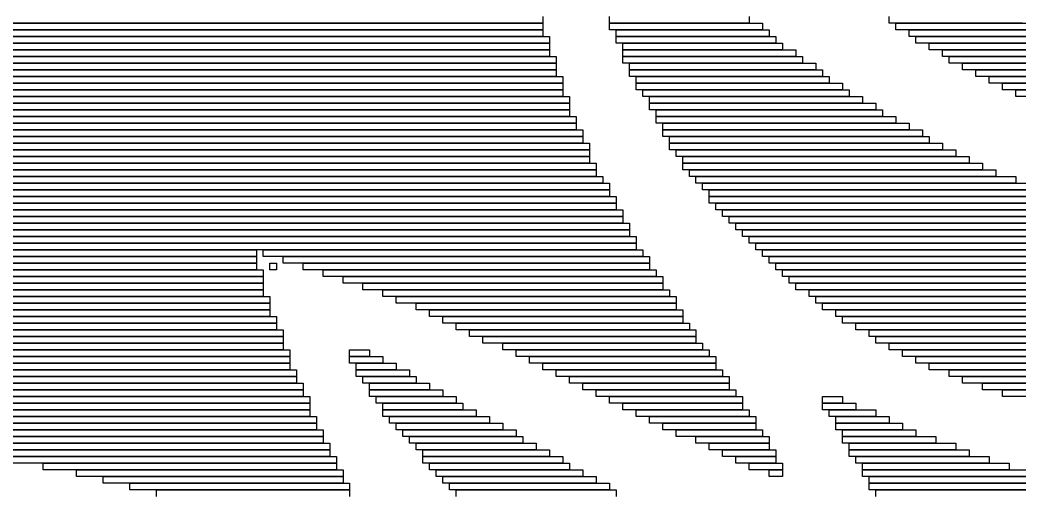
# Model space of a CAD drawing. Extents: x 24 to 1007, y 0 to 1020.
# Drawn here: x 501.5 to 651.5, y 632.5 to 703.5 of the extents above; entities that cross this region are included whole.
import ezdxf

# ---------------------------------------------------------------- set-up
doc = ezdxf.new("R2010")
doc.units = 0

msp = doc.modelspace()

# ---------------------------------------------------------------- linework, layer by layer
for p, q in [((580, 704), (580, 703)), ((590, 703), (590, 704)), ((611, 704), (611, 703)), ((632, 703), (632, 704)), ((580, 703), (420, 703)), ((422, 703), (580, 703)), ((580, 702), (422, 702)), ((425, 702), (580, 702)), ((580, 703), (580, 702)), ((580, 702), (580, 701)), ((611, 703), (590, 703)), ((590, 703), (613, 703)), ((590, 702), (590, 703)), ((613, 702), (590, 702)), ((591, 702), (614, 702)), ((591, 701), (591, 702)), ((613, 703), (613, 702)), ((614, 702), (614, 701)), ((652, 703), (632, 703)), ((633, 703), (653, 703)), ((633, 702), (633, 703)), ((653, 702), (633, 702)), ((635, 702), (654, 702)), ((635, 701), (635, 702)), ((580, 701), (425, 701)), ((427, 701), (581, 701)), ((581, 701), (581, 700)), ((614, 701), (591, 701)), ((591, 701), (615, 701)), ((591, 700), (591, 701)), ((615, 701), (615, 700)), ((654, 701), (635, 701)), ((636, 701), (655, 701)), ((636, 700), (636, 701)), ((581, 700), (427, 700)), ((429, 700), (581, 700)), ((581, 699), (429, 699)), ((431, 699), (581, 699)), ((581, 700), (581, 699)), ((581, 699), (581, 698)), ((615, 700), (591, 700)), ((592, 700), (616, 700)), ((592, 699), (592, 700)), ((616, 699), (592, 699)), ((592, 699), (618, 699)), ((592, 698), (592, 699)), ((616, 700), (616, 699)), ((618, 699), (618, 698)), ((655, 700), (636, 700)), ((638, 700), (656, 700)), ((638, 699), (638, 700)), ((656, 699), (638, 699)), ((640, 699), (657, 699)), ((640, 698), (640, 699)), ((581, 698), (431, 698)), ((433, 698), (582, 698)), ((582, 698), (582, 697)), ((618, 698), (592, 698)), ((592, 698), (619, 698)), ((592, 697), (592, 698)), ((619, 698), (619, 697)), ((657, 698), (640, 698)), ((641, 698), (658, 698)), ((641, 697), (641, 698)), ((582, 697), (433, 697)), ((435, 697), (582, 697)), ((582, 696), (435, 696)), ((438, 696), (582, 696)), ((582, 697), (582, 696)), ((582, 696), (582, 695)), ((619, 697), (592, 697)), ((593, 697), (621, 697)), ((593, 696), (593, 697)), ((621, 696), (593, 696)), ((593, 696), (622, 696)), ((593, 695), (593, 696)), ((621, 697), (621, 696)), ((622, 696), (622, 695)), ((658, 697), (641, 697)), ((643, 697), (659, 697)), ((643, 696), (643, 697)), ((659, 696), (643, 696)), ((645, 696), (661, 696)), ((645, 695), (645, 696)), ((582, 695), (438, 695)), ((440, 695), (583, 695)), ((583, 695), (583, 694)), ((622, 695), (593, 695)), ((594, 695), (623, 695)), ((594, 694), (594, 695)), ((623, 695), (623, 694)), ((661, 695), (645, 695)), ((647, 695), (662, 695)), ((647, 694), (647, 695)), ((583, 694), (440, 694)), ((443, 694), (583, 694)), ((583, 693), (443, 693)), ((445, 693), (583, 693)), ((583, 694), (583, 693)), ((583, 693), (583, 692)), ((623, 694), (594, 694)), ((594, 694), (625, 694)), ((594, 693), (594, 694)), ((625, 693), (594, 693)), ((595, 693), (626, 693)), ((595, 692), (595, 693)), ((625, 694), (625, 693)), ((626, 693), (626, 692)), ((662, 694), (647, 694)), ((649, 694), (664, 694)), ((649, 693), (649, 694)), ((664, 693), (649, 693)), ((651, 693), (665, 693)), ((651, 692), (651, 693)), ((583, 692), (445, 692)), ((447, 692), (584, 692)), ((584, 692), (584, 691)), ((626, 692), (595, 692)), ((596, 692), (628, 692)), ((596, 691), (596, 692)), ((628, 692), (628, 691)), ((665, 692), (651, 692)), ((584, 691), (447, 691)), ((450, 691), (584, 691)), ((584, 690), (450, 690)), ((453, 690), (584, 690)), ((584, 691), (584, 690)), ((584, 690), (584, 689)), ((628, 691), (596, 691)), ((596, 691), (630, 691)), ((596, 690), (596, 691)), ((630, 690), (596, 690)), ((597, 690), (631, 690)), ((597, 689), (597, 690)), ((630, 691), (630, 690)), ((631, 690), (631, 689)), ((584, 689), (453, 689)), ((455, 689), (585, 689)), ((585, 689), (585, 688)), ((631, 689), (597, 689)), ((597, 689), (633, 689)), ((597, 688), (597, 689)), ((633, 689), (633, 688)), ((585, 688), (455, 688)), ((458, 688), (585, 688)), ((585, 687), (458, 687)), ((461, 687), (586, 687)), ((585, 688), (585, 687)), ((586, 687), (586, 686)), ((633, 688), (597, 688)), ((598, 688), (635, 688)), ((598, 687), (598, 688)), ((635, 687), (598, 687)), ((598, 687), (637, 687)), ((598, 686), (598, 687)), ((635, 688), (635, 687)), ((637, 687), (637, 686)), ((586, 686), (461, 686)), ((465, 686), (586, 686)), ((586, 686), (586, 685)), ((637, 686), (598, 686)), ((599, 686), (638, 686)), ((599, 685), (599, 686)), ((638, 686), (638, 685)), ((586, 685), (465, 685)), ((468, 685), (587, 685)), ((587, 684), (468, 684)), ((472, 684), (587, 684)), ((587, 685), (587, 684)), ((587, 684), (587, 683)), ((638, 685), (599, 685)), ((599, 685), (640, 685)), ((599, 684), (599, 685)), ((640, 684), (599, 684)), ((600, 684), (642, 684)), ((600, 683), (600, 684)), ((640, 685), (640, 684)), ((642, 684), (642, 683)), ((587, 683), (472, 683)), ((476, 683), (587, 683)), ((587, 683), (587, 682)), ((642, 683), (600, 683)), ((601, 683), (644, 683)), ((601, 682), (601, 683)), ((644, 683), (644, 682)), ((587, 682), (476, 682)), ((480, 682), (588, 682)), ((588, 681), (480, 681)), ((484, 681), (588, 681)), ((588, 682), (588, 681)), ((588, 681), (588, 680)), ((644, 682), (601, 682)), ((601, 682), (646, 682)), ((601, 681), (601, 682)), ((646, 681), (601, 681)), ((602, 681), (648, 681)), ((602, 680), (602, 681)), ((646, 682), (646, 681)), ((648, 681), (648, 680)), ((588, 680), (484, 680)), ((489, 680), (589, 680)), ((589, 680), (589, 679)), ((648, 680), (602, 680)), ((603, 680), (651, 680)), ((603, 679), (603, 680)), ((651, 680), (651, 679)), ((589, 679), (489, 679)), ((495, 679), (590, 679)), ((590, 678), (495, 678)), ((500, 678), (590, 678)), ((590, 679), (590, 678)), ((590, 678), (590, 677)), ((651, 679), (603, 679)), ((604, 679), (653, 679)), ((604, 678), (604, 679)), ((653, 678), (604, 678)), ((605, 678), (656, 678)), ((605, 677), (605, 678)), ((489, 677), (591, 677)), ((590, 677), (500, 677)), ((591, 677), (591, 676)), ((656, 677), (605, 677)), ((605, 677), (658, 677)), ((605, 676), (605, 677)), ((278, 675), (592, 675)), ((280, 676), (591, 676)), ((591, 675), (280, 675)), ((591, 676), (489, 676)), ((591, 676), (591, 675)), ((592, 675), (592, 674)), ((658, 676), (605, 676)), ((606, 676), (661, 676)), ((606, 675), (606, 676)), ((661, 675), (606, 675)), ((607, 675), (664, 675)), ((607, 674), (607, 675)), ((275, 674), (592, 674)), ((592, 674), (278, 674)), ((592, 674), (592, 673)), ((664, 674), (607, 674)), ((608, 674), (667, 674)), ((608, 673), (608, 674)), ((270, 672), (593, 672)), ((273, 673), (593, 673)), ((593, 672), (273, 672)), ((592, 673), (275, 673)), ((593, 673), (593, 672)), ((593, 672), (593, 671)), ((667, 673), (608, 673)), ((609, 673), (671, 673)), ((609, 672), (609, 673)), ((671, 672), (609, 672)), ((610, 672), (676, 672)), ((610, 671), (610, 672)), ((268, 671), (594, 671)), ((593, 671), (270, 671)), ((594, 671), (594, 670)), ((676, 671), (610, 671)), ((611, 671), (680, 671)), ((611, 670), (611, 671)), ((263, 669), (537, 669)), ((266, 670), (594, 670)), ((594, 669), (266, 669)), ((594, 670), (268, 670)), ((537, 669), (537, 668)), ((538, 669), (595, 669)), ((538, 668), (538, 669)), ((594, 670), (594, 669)), ((595, 669), (595, 668)), ((680, 670), (611, 670)), ((612, 670), (684, 670)), ((612, 669), (612, 670)), ((684, 669), (612, 669)), ((613, 669), (687, 669)), ((613, 668), (613, 669)), ((261, 668), (537, 668)), ((537, 668), (263, 668)), ((537, 668), (537, 667)), ((595, 668), (538, 668)), ((541, 668), (596, 668)), ((541, 667), (541, 668)), ((596, 668), (596, 667)), ((687, 668), (613, 668)), ((614, 668), (689, 668)), ((614, 667), (614, 668)), ((257, 666), (538, 666)), ((259, 667), (537, 667)), ((537, 666), (259, 666)), ((537, 667), (261, 667)), ((537, 667), (537, 666)), ((538, 666), (538, 665)), ((539, 667), (540, 667)), ((539, 666), (539, 667)), ((540, 666), (539, 666)), ((540, 667), (540, 666)), ((596, 667), (541, 667)), ((544, 667), (596, 667)), ((544, 666), (544, 667)), ((596, 666), (544, 666)), ((547, 666), (597, 666)), ((547, 665), (547, 666)), ((596, 667), (596, 666)), ((597, 666), (597, 665)), ((689, 667), (614, 667)), ((615, 667), (691, 667)), ((615, 666), (615, 667)), ((691, 666), (615, 666)), ((616, 666), (693, 666)), ((616, 665), (616, 666)), ((254, 665), (538, 665)), ((538, 665), (257, 665)), ((538, 665), (538, 664)), ((597, 665), (547, 665)), ((550, 665), (598, 665)), ((550, 664), (550, 665)), ((598, 665), (598, 664)), ((693, 665), (616, 665)), ((617, 665), (694, 665)), ((617, 664), (617, 665)), ((249, 663), (538, 663)), ((251, 664), (538, 664)), ((538, 663), (251, 663)), ((538, 664), (254, 664)), ((538, 664), (538, 663)), ((538, 663), (538, 662)), ((598, 664), (550, 664)), ((553, 664), (598, 664)), ((553, 663), (553, 664)), ((598, 663), (553, 663)), ((556, 663), (599, 663)), ((556, 662), (556, 663)), ((598, 664), (598, 663)), ((599, 663), (599, 662)), ((694, 664), (617, 664)), ((618, 664), (695, 664)), ((618, 663), (618, 664)), ((695, 663), (618, 663)), ((620, 663), (697, 663)), ((620, 662), (620, 663)), ((247, 662), (539, 662)), ((538, 662), (249, 662)), ((539, 662), (539, 661)), ((599, 662), (556, 662)), ((558, 662), (600, 662)), ((558, 661), (558, 662)), ((600, 662), (600, 661)), ((697, 662), (620, 662)), ((621, 662), (698, 662)), ((621, 661), (621, 662)), ((242, 660), (539, 660)), ((244, 661), (539, 661)), ((539, 660), (244, 660)), ((539, 661), (247, 661)), ((539, 661), (539, 660)), ((539, 660), (539, 659)), ((600, 661), (558, 661)), ((561, 661), (600, 661)), ((561, 660), (561, 661)), ((600, 660), (561, 660)), ((563, 660), (601, 660)), ((563, 659), (563, 660)), ((600, 661), (600, 660)), ((601, 660), (601, 659)), ((698, 661), (621, 661)), ((622, 661), (699, 661)), ((622, 660), (622, 661)), ((699, 660), (622, 660)), ((624, 660), (700, 660)), ((624, 659), (624, 660)), ((239, 659), (540, 659)), ((539, 659), (242, 659)), ((540, 659), (540, 658)), ((601, 659), (563, 659)), ((565, 659), (601, 659)), ((565, 658), (565, 659)), ((601, 659), (601, 658)), ((700, 659), (624, 659)), ((625, 659), (701, 659)), ((625, 658), (625, 659)), ((237, 658), (540, 658)), ((540, 657), (237, 657)), ((540, 658), (239, 658)), ((360, 657), (541, 657)), ((540, 658), (540, 657)), ((541, 657), (541, 656)), ((601, 658), (565, 658)), ((567, 658), (602, 658)), ((567, 657), (567, 658)), ((602, 657), (567, 657)), ((569, 657), (603, 657)), ((569, 656), (569, 657)), ((602, 658), (602, 657)), ((603, 657), (603, 656)), ((701, 658), (625, 658)), ((627, 658), (702, 658)), ((627, 657), (627, 658)), ((702, 657), (627, 657)), ((629, 657), (702, 657)), ((629, 656), (629, 657)), ((541, 656), (360, 656)), ((370, 656), (541, 656)), ((541, 656), (541, 655)), ((603, 656), (569, 656)), ((571, 656), (603, 656)), ((571, 655), (571, 656)), ((603, 656), (603, 655)), ((702, 656), (629, 656)), ((630, 656), (703, 656)), ((630, 655), (630, 656)), ((541, 655), (370, 655)), ((377, 655), (541, 655)), ((541, 654), (377, 654)), ((382, 654), (542, 654)), ((541, 655), (541, 654)), ((542, 654), (542, 653)), ((551, 654), (554, 654)), ((551, 653), (551, 654)), ((554, 654), (554, 653)), ((603, 655), (571, 655)), ((574, 655), (604, 655)), ((574, 654), (574, 655)), ((604, 654), (574, 654)), ((576, 654), (605, 654)), ((576, 653), (576, 654)), ((604, 655), (604, 654)), ((605, 654), (605, 653)), ((703, 655), (630, 655)), ((632, 655), (704, 655)), ((632, 654), (632, 655)), ((704, 654), (632, 654)), ((634, 654), (705, 654)), ((634, 653), (634, 654)), ((542, 653), (382, 653)), ((386, 653), (542, 653)), ((542, 653), (542, 652)), ((554, 653), (551, 653)), ((551, 653), (556, 653)), ((551, 652), (551, 653)), ((556, 653), (556, 652)), ((605, 653), (576, 653)), ((578, 653), (606, 653)), ((578, 652), (578, 653)), ((606, 653), (606, 652)), ((705, 653), (634, 653)), ((636, 653), (705, 653)), ((636, 652), (636, 653)), ((542, 652), (386, 652)), ((389, 652), (542, 652)), ((542, 651), (389, 651)), ((393, 651), (543, 651)), ((542, 652), (542, 651)), ((543, 651), (543, 650)), ((556, 652), (551, 652)), ((552, 652), (558, 652)), ((552, 651), (552, 652)), ((558, 651), (552, 651)), ((552, 651), (560, 651)), ((552, 650), (552, 651)), ((558, 652), (558, 651)), ((560, 651), (560, 650)), ((606, 652), (578, 652)), ((580, 652), (606, 652)), ((580, 651), (580, 652)), ((606, 651), (580, 651)), ((582, 651), (607, 651)), ((582, 650), (582, 651)), ((606, 652), (606, 651)), ((607, 651), (607, 650)), ((705, 652), (636, 652)), ((638, 652), (706, 652)), ((638, 651), (638, 652)), ((706, 651), (638, 651)), ((641, 651), (707, 651)), ((641, 650), (641, 651)), ((543, 650), (393, 650)), ((395, 650), (543, 650)), ((543, 650), (543, 649)), ((560, 650), (552, 650)), ((553, 650), (561, 650)), ((553, 649), (553, 650)), ((561, 650), (561, 649)), ((607, 650), (582, 650)), ((584, 650), (608, 650)), ((584, 649), (584, 650)), ((608, 650), (608, 649)), ((707, 650), (641, 650)), ((643, 650), (707, 650)), ((643, 649), (643, 650)), ((543, 649), (395, 649)), ((398, 649), (544, 649)), ((544, 648), (398, 648)), ((401, 648), (544, 648)), ((544, 649), (544, 648)), ((544, 648), (544, 647)), ((561, 649), (553, 649)), ((554, 649), (563, 649)), ((554, 648), (554, 649)), ((563, 648), (554, 648)), ((554, 648), (565, 648)), ((554, 647), (554, 648)), ((563, 649), (563, 648)), ((565, 648), (565, 647)), ((608, 649), (584, 649)), ((586, 649), (608, 649)), ((586, 648), (586, 649)), ((608, 648), (586, 648)), ((588, 648), (609, 648)), ((588, 647), (588, 648)), ((608, 649), (608, 648)), ((609, 648), (609, 647)), ((707, 649), (643, 649)), ((646, 649), (708, 649)), ((646, 648), (646, 649)), ((708, 648), (646, 648)), ((649, 648), (708, 648)), ((649, 647), (649, 648)), ((544, 647), (401, 647)), ((403, 647), (545, 647)), ((545, 647), (545, 646)), ((565, 647), (554, 647)), ((555, 647), (567, 647)), ((555, 646), (555, 647)), ((567, 647), (567, 646)), ((609, 647), (588, 647)), ((590, 647), (610, 647)), ((590, 646), (590, 647)), ((610, 647), (610, 646)), ((622, 647), (625, 647)), ((622, 646), (622, 647)), ((625, 647), (625, 646)), ((708, 647), (649, 647)), ((291, 645), (545, 645)), ((545, 646), (403, 646)), ((405, 646), (545, 646)), ((545, 645), (405, 645)), ((545, 646), (545, 645)), ((545, 645), (545, 644)), ((567, 646), (555, 646)), ((556, 646), (568, 646)), ((556, 645), (556, 646)), ((568, 645), (556, 645)), ((556, 645), (570, 645)), ((556, 644), (556, 645)), ((568, 646), (568, 645)), ((570, 645), (570, 644)), ((610, 646), (590, 646)), ((592, 646), (610, 646)), ((592, 645), (592, 646)), ((610, 645), (592, 645)), ((594, 645), (611, 645)), ((594, 644), (594, 645)), ((610, 646), (610, 645)), ((611, 645), (611, 644)), ((625, 646), (622, 646)), ((622, 646), (627, 646)), ((622, 645), (622, 646)), ((627, 645), (622, 645)), ((623, 645), (630, 645)), ((623, 644), (623, 645)), ((627, 646), (627, 645)), ((630, 645), (630, 644)), ((280, 644), (546, 644)), ((545, 644), (291, 644)), ((546, 644), (546, 643)), ((570, 644), (556, 644)), ((557, 644), (572, 644)), ((557, 643), (557, 644)), ((572, 644), (572, 643)), ((611, 644), (594, 644)), ((596, 644), (612, 644)), ((596, 643), (596, 644)), ((612, 644), (612, 643)), ((630, 644), (623, 644)), ((624, 644), (632, 644)), ((624, 643), (624, 644)), ((632, 644), (632, 643)), ((119, 642), (547, 642)), ((267, 643), (546, 643)), ((546, 642), (267, 642)), ((546, 643), (280, 643)), ((546, 643), (546, 642)), ((547, 642), (547, 641)), ((572, 643), (557, 643)), ((558, 643), (574, 643)), ((558, 642), (558, 643)), ((574, 642), (558, 642)), ((559, 642), (576, 642)), ((559, 641), (559, 642)), ((574, 643), (574, 642)), ((576, 642), (576, 641)), ((612, 643), (596, 643)), ((598, 643), (612, 643)), ((598, 642), (598, 643)), ((612, 642), (598, 642)), ((600, 642), (613, 642)), ((600, 641), (600, 642)), ((612, 643), (612, 642)), ((613, 642), (613, 641)), ((632, 643), (624, 643)), ((624, 643), (634, 643)), ((624, 642), (624, 643)), ((634, 642), (624, 642)), ((625, 642), (636, 642)), ((625, 641), (625, 642)), ((634, 643), (634, 642)), ((636, 642), (636, 641)), ((547, 641), (119, 641)), ((121, 641), (547, 641)), ((547, 641), (547, 640)), ((576, 641), (559, 641)), ((560, 641), (577, 641)), ((560, 640), (560, 641)), ((577, 641), (577, 640)), ((613, 641), (600, 641)), ((603, 641), (614, 641)), ((603, 640), (603, 641)), ((614, 641), (614, 640)), ((636, 641), (625, 641)), ((625, 641), (639, 641)), ((625, 640), (625, 641)), ((639, 641), (639, 640)), ((547, 640), (121, 640)), ((481, 640), (548, 640)), ((548, 639), (481, 639)), ((492, 639), (548, 639)), ((548, 640), (548, 639)), ((548, 639), (548, 638)), ((577, 640), (560, 640)), ((561, 640), (579, 640)), ((561, 639), (561, 640)), ((579, 639), (561, 639)), ((562, 639), (581, 639)), ((562, 638), (562, 639)), ((579, 640), (579, 639)), ((581, 639), (581, 638)), ((614, 640), (603, 640)), ((605, 640), (614, 640)), ((605, 639), (605, 640)), ((614, 639), (605, 639)), ((607, 639), (615, 639)), ((607, 638), (607, 639)), ((614, 640), (614, 639)), ((615, 639), (615, 638)), ((639, 640), (625, 640)), ((626, 640), (642, 640)), ((626, 639), (626, 640)), ((642, 639), (626, 639)), ((626, 639), (644, 639)), ((626, 638), (626, 639)), ((642, 640), (642, 639)), ((644, 639), (644, 638)), ((548, 638), (492, 638)), ((499, 638), (549, 638)), ((549, 638), (549, 637)), ((581, 638), (562, 638)), ((562, 638), (583, 638)), ((562, 637), (562, 638)), ((583, 638), (583, 637)), ((615, 638), (607, 638)), ((609, 638), (615, 638)), ((609, 637), (609, 638)), ((615, 638), (615, 637)), ((644, 638), (626, 638)), ((627, 638), (647, 638)), ((627, 637), (627, 638)), ((647, 638), (647, 637)), ((549, 637), (499, 637)), ((505, 637), (549, 637)), ((505, 636), (505, 637)), ((549, 636), (505, 636)), ((510, 636), (550, 636)), ((510, 635), (510, 636)), ((549, 637), (549, 636)), ((550, 636), (550, 635)), ((583, 637), (562, 637)), ((563, 637), (584, 637)), ((563, 636), (563, 637)), ((584, 636), (563, 636)), ((564, 636), (586, 636)), ((564, 635), (564, 636)), ((584, 637), (584, 636)), ((586, 636), (586, 635)), ((615, 637), (609, 637)), ((611, 637), (616, 637)), ((611, 636), (611, 637)), ((616, 636), (611, 636)), ((614, 636), (616, 636)), ((614, 635), (614, 636)), ((616, 637), (616, 636)), ((616, 636), (616, 635)), ((647, 637), (627, 637)), ((628, 637), (650, 637)), ((628, 636), (628, 637)), ((650, 636), (628, 636)), ((628, 636), (654, 636)), ((628, 635), (628, 636)), ((650, 637), (650, 636)), ((550, 635), (510, 635)), ((514, 635), (550, 635)), ((514, 634), (514, 635)), ((550, 635), (550, 634)), ((586, 635), (564, 635)), ((565, 635), (588, 635)), ((565, 634), (565, 635)), ((588, 635), (588, 634)), ((616, 635), (614, 635)), ((654, 635), (628, 635)), ((629, 635), (658, 635)), ((629, 634), (629, 635)), ((550, 634), (514, 634)), ((518, 634), (551, 634)), ((518, 633), (518, 634)), ((551, 633), (518, 633)), ((522, 633), (551, 633)), ((522, 632), (522, 633)), ((551, 634), (551, 633)), ((551, 633), (551, 632)), ((588, 634), (565, 634)), ((566, 634), (590, 634)), ((566, 633), (566, 634)), ((590, 633), (566, 633)), ((567, 633), (591, 633)), ((567, 632), (567, 633)), ((590, 634), (590, 633)), ((591, 633), (591, 632)), ((658, 634), (629, 634)), ((629, 634), (661, 634)), ((629, 633), (629, 634)), ((661, 633), (629, 633)), ((630, 633), (666, 633)), ((630, 632), (630, 633))]:
    msp.add_line(p, q)

doc.saveas('drawing.dxf')
